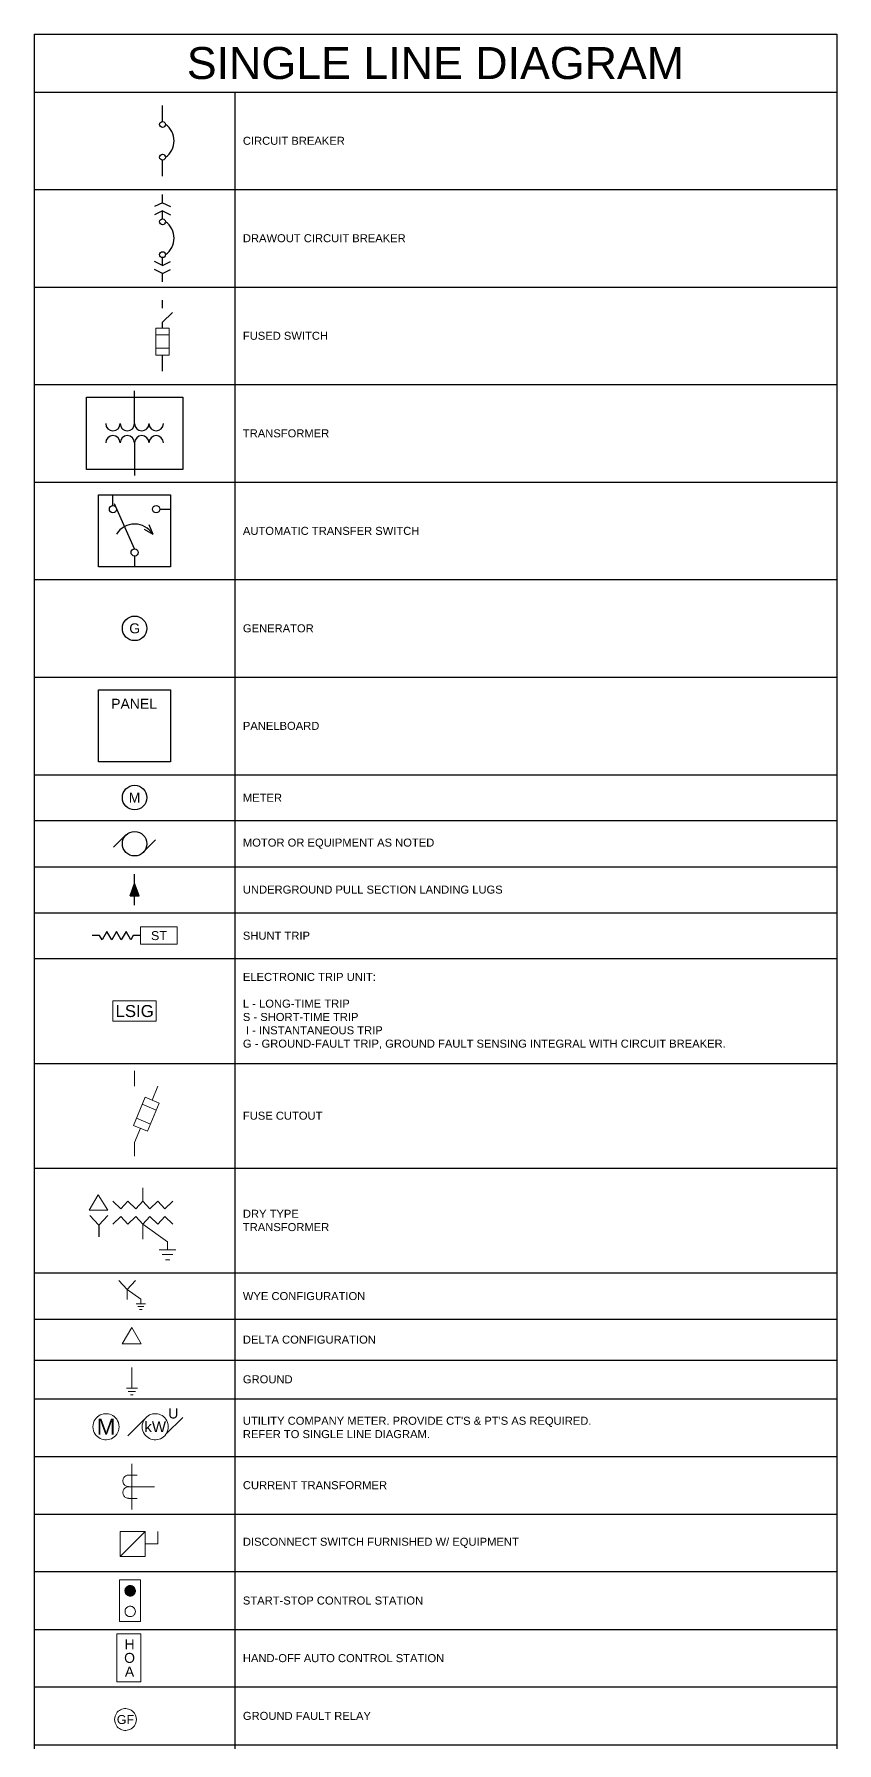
# Paper-space layout 'E-0.2' of a CAD drawing. Header units: inches. Extents: x 0.5 to 40.8, y 0.5 to 29.5.
# Drawn here: x 17.08 to 23.35, y 13.4 to 26.74 of the extents above; entities that cross this region are included whole.
import ezdxf
from ezdxf.enums import TextEntityAlignment as Align

# ---------------------------------------------------------------- set-up
doc = ezdxf.new("R2010")
doc.units = ezdxf.units.IN
doc.header["$LTSCALE"] = 24
doc.header["$MEASUREMENT"] = 0
for name, color, linetype in [('E-TXT1', 2, 'Continuous'), ('GEC_BORDER', 2, 'Continuous'), ('M_TEXT', 2, 'Continuous')]:
    doc.layers.add(name, color=color, linetype=linetype)
doc.styles.add('A2', font='arial.ttf', dxfattribs={"height": 0.0625})
doc.styles.add('ARC-TEXT', font='arial.ttf', dxfattribs={"width": 0.86, "height": 4.5})
doc.styles.add('ArialMT', font='arial.ttf')

# ---------------------------------------------------------------- blocks, each defined once
blk = doc.blocks.new('*T235')
at = {"layer": 'GEC_BORDER', "color": 0, "linetype": 'ByBlock', "lineweight": -2, "transparency": 16777216}
for p, q in [((0, 0), (6.264, 0)), ((0, 0), (0, -13.811)), ((6.264, 0), (6.264, -13.811)), ((0, -0.453), (6.264, -0.453)), ((1.567, -0.453), (1.567, -13.811)), ((0, -1.214), (6.264, -1.214)), ((0, -1.975), (6.264, -1.975)), ((0, -2.737), (6.264, -2.737)), ((0, -3.499), (6.264, -3.499)), ((0, -4.26), (6.264, -4.26)), ((0, -5.022), (6.264, -5.022)), ((0, -5.784), (6.264, -5.784)), ((0, -6.143), (6.264, -6.143)), ((0, -6.503), (6.264, -6.503)), ((0, -6.862), (6.264, -6.862)), ((0, -7.221), (6.264, -7.221)), ((0, -8.039), (6.264, -8.039)), ((0, -8.857), (6.264, -8.857)), ((0, -9.675), (6.264, -9.675)), ((0, -10.038), (6.264, -10.038)), ((0, -10.356), (6.264, -10.356)), ((0, -10.658), (6.264, -10.658)), ((0, -11.109), (6.264, -11.109)), ((0, -11.559), (6.264, -11.559)), ((0, -12.009), (6.264, -12.009)), ((0, -12.46), (6.264, -12.46)), ((0, -12.91), (6.264, -12.91)), ((0, -13.361), (6.264, -13.361)), ((0, -13.811), (6.264, -13.811))]:
    blk.add_line(p, q, dxfattribs=at)
at = {"layer": 'GEC_BORDER', "color": 2, "transparency": 16777216, "style": 'A2'}
for s, insert, char_height, width, attachment_point in [('SINGLE LINE DIAGRAM', (3.132, -0.227), 0.25, 6.14427, 5), ('CIRCUIT BREAKER', (1.629, -0.833), 0.0625, 4.57235, 4), ('DRAWOUT CIRCUIT BREAKER', (1.629, -1.594), 0.0625, 4.57235, 4), ('\\A1;FUSED SWITCH', (1.629, -2.356), 0.0625, 4.57235, 4), ('\\A1;TRANSFORMER', (1.629, -3.118), 0.0625, 4.57235, 4), ('\\A1;AUTOMATIC TRANSFER SWITCH', (1.629, -3.88), 0.0625, 4.57235, 4), ('\\A1;GENERATOR', (1.629, -4.641), 0.0625, 4.57235, 4), ('\\A1;PANELBOARD', (1.629, -5.403), 0.0625, 4.57235, 4), ('METER', (1.629, -5.964), 0.0625, 4.57235, 4), ('MOTOR OR EQUIPMENT AS NOTED', (1.629, -6.323), 0.0625, 4.57235, 4), ('UNDERGROUND PULL SECTION LANDING LUGS', (1.629, -6.682), 0.0625, 4.57235, 4), ('SHUNT TRIP', (1.629, -7.042), 0.0625, 4.57235, 4), ('ELECTRONIC TRIP UNIT:\\P\\PL - LONG-TIME TRIP\\PS - SHORT-TIME TRIP\\P I - INSTANTANEOUS TRIP\\PG - GROUND-FAULT TRIP, GROUND FAULT SENSING INTEGRAL WITH CIRCUIT BREAKER.', (1.629, -7.63), 0.0625, 4.57235, 4), ('{\\C256;FUSE CUTOUT}', (1.629, -8.448), 0.0625, 4.57235, 4), ('{\\C256;DRY TYPE\\PTRANSFORMER}', (1.629, -9.266), 0.0625, 4.57235, 4), ('{\\C256;WYE CONFIGURATION}', (1.629, -9.857), 0.0625, 4.57235, 4), ('{\\C256;DELTA CONFIGURATION}', (1.629, -10.197), 0.0625, 4.57235, 4), ('{\\C256;GROUND}', (1.629, -10.507), 0.0625, 4.57235, 4), ("{\\C256;UTILITY COMPANY METER. PROVIDE CT'S & PT'S AS REQUIRED.\\PREFER TO SINGLE LINE DIAGRAM.}", (1.629, -10.883), 0.0625, 4.57235, 4), ('{\\C256;CURRENT TRANSFORMER}', (1.629, -11.334), 0.0625, 4.57235, 4), ('{\\C256;DISCONNECT SWITCH FURNISHED W/ EQUIPMENT}', (1.629, -11.784), 0.0625, 4.57235, 4), ('{\\C256;START-STOP CONTROL STATION}', (1.629, -12.235), 0.0625, 4.57235, 4), ('{\\C256;HAND-OFF AUTO CONTROL STATION}', (1.629, -12.685), 0.0625, 4.57235, 4), ('{\\C256;GROUND FAULT RELAY}', (1.629, -13.136), 0.0625, 4.57235, 4), ('{\\C256;GROUND FAULT PROTECTION}', (1.629, -13.586), 0.0625, 4.57235, 4)]:
    blk.add_mtext(s, dxfattribs=dict(at, insert=insert, char_height=char_height, width=width, attachment_point=attachment_point))
blk = doc.blocks.new('SHUNT_TRIP')
at = {"layer": 'E-TXT1', "linetype": 'Continuous', "lineweight": 0}
blk.add_lwpolyline([(-6.88, -3.26), (6.88, -3.26), (6.88, 3.26), (-6.88, 3.26)], close=True, dxfattribs=at)
at = {"layer": 'E-TXT1', "linetype": 'Continuous', "lineweight": 0, "style": 'ArialMT'}
blk.add_text('ST', height=3.341, dxfattribs=at).set_placement((0, 0), align=Align.MIDDLE_CENTER)
blk = doc.blocks.new('FUSE CUTOUT')
at = {"linetype": 'Continuous', "lineweight": 0}
for p, q in [((0, 0.548), (0, 0.667)), ((0.136, 0.438), (0.182, 0.548)), ((0.082, 0.461), (-0.009, 0.24)), ((0.059, 0.406), (0.169, 0.36)), ((0.192, 0.415), (0.082, 0.461)), ((0.101, 0.195), (0.192, 0.415)), ((0.014, 0.296), (0.124, 0.25)), ((-0.009, 0.24), (0.101, 0.195)), ((0.045, 0.218), (0, 0.108)), ((0, 0.108), (0, 0))]:
    blk.add_line(p, q, dxfattribs=at)
blk = doc.blocks.new('DRY_TYPE_TRANSFORMER')
at = {"layer": 'E-TXT1', "linetype": 'Continuous', "lineweight": 0}
for p, q in [((-16.72, 16.55), (-20.04, 10.77)), ((0.04, 14.17), (0.04, 19.17)), ((0, 5.6), (0, 0)), ((12.38, -4.08), (6.15, -4.08)), ((11.29, -5.85), (7.24, -5.85)), ((10.06, -7.82), (8.47, -7.82))]:
    blk.add_line(p, q, dxfattribs=at)
at = {"layer": 'E-TXT1'}
blk.add_line((-16.52, 5.25), (-16.52, 0.79), dxfattribs=at)
at = {"layer": 'E-TXT1', "linetype": 'Continuous', "lineweight": 0}
for points in [[(-16.72, 16.55), (-13.12, 10.77), (-20.04, 10.77)], [(-19.88, 8.77), (-16.52, 5.25), (-13.16, 8.77)], [(0, 5.6), (9.28, -0.99), (9.28, -4.08)]]:
    blk.add_lwpolyline(points, dxfattribs=at)
at = {"layer": 'E-TXT1'}
for points in [[(11.2, 14.17), (8.22, 11.37), (5.6, 14.17), (2.62, 11.37), (0, 14.17), (-2.62, 11.37), (-5.6, 14.17), (-8.22, 11.37), (-11.2, 14.17)], [(11.2, 5.6), (8.22, 8.4), (5.6, 5.6), (2.62, 8.4), (0, 5.6), (-2.62, 8.4), (-5.6, 5.6), (-8.22, 8.4), (-11.2, 5.6)]]:
    blk.add_lwpolyline(points, dxfattribs=at)
blk = doc.blocks.new('WYE_CONFIGURATION')
at = {"layer": 'E-TXT1', "linetype": 'Continuous', "lineweight": 0}
for p, q in [((6.8, -1.6), (3.4, -1.6)), ((6.2, -2.6), (4, -2.6)), ((5.55, -3.7), (4.65, -3.7))]:
    blk.add_line(p, q, dxfattribs=at)
for points in [[(-3.15, 7.1), (0, 3.75), (3.15, 7.1)], [(5.1, -1.6), (5.1, 0.1), (0, 3.75), (0, 0)]]:
    blk.add_lwpolyline(points, dxfattribs=at)
blk = doc.blocks.new('DELTA_CONFIGURATION')
at = {"layer": 'E-TXT1', "linetype": 'Continuous', "lineweight": 0}
blk.add_lwpolyline([(3.56, -2.05), (-3.52, -2.05), (0, 4.11)], close=True, dxfattribs=at)
blk = doc.blocks.new('GROUND')
at = {"layer": 'E-TXT1', "linetype": 'Continuous', "lineweight": 0}
for p, q in [((0, 0), (0, 7.8)), ((-2.04, 0), (2.1, 0)), ((-1.32, -1.14), (1.38, -1.14)), ((-0.48, -2.46), (0.54, -2.46))]:
    blk.add_line(p, q, dxfattribs=at)
blk = doc.blocks.new('UTILITY_COMPANY_METER_1')
at = {"layer": 'E-TXT1', "linetype": 'Continuous', "lineweight": 0}
for points in [[(-4.76, 0.77), (-4.81, 0), (-4.76, -0.77)], [(4.74, 1.54), (4.44, 2.23), (4.08, 2.83), (3.65, 3.36), (3.18, 3.81), (2.66, 4.18), (2.1, 4.48), (1.52, 4.69), (0.92, 4.83), (0.31, 4.89), (-0.31, 4.88), (-0.91, 4.79), (-1.51, 4.63), (-2.08, 4.4), (-2.62, 4.09), (-3.12, 3.72), (-3.58, 3.27), (-3.98, 2.75), (-4.31, 2.16), (-4.58, 1.5), (-4.76, 0.77)], [(4.98, 0), (4.93, 0.77), (4.74, 1.54)], [(-4.76, -0.77), (-4.58, -1.5), (-4.31, -2.16), (-3.98, -2.75), (-3.58, -3.27), (-3.12, -3.72), (-2.62, -4.09), (-2.08, -4.4), (-1.51, -4.63), (-0.91, -4.79), (-0.31, -4.88), (0.31, -4.89), (0.92, -4.83), (1.52, -4.69), (2.1, -4.48), (2.66, -4.18), (3.18, -3.81), (3.65, -3.36), (4.08, -2.83), (4.44, -2.23), (4.74, -1.54)], [(4.74, -1.54), (4.93, -0.77), (4.98, 0)]]:
    blk.add_lwpolyline(points, dxfattribs=at)
at = {"layer": 'E-TXT1', "linetype": 'Continuous', "lineweight": 0, "style": 'ArialMT'}
blk.add_text('M', height=6.01, dxfattribs=at).set_placement((-3.37, -3.02))
blk = doc.blocks.new('UTILITY_COMPANY_METER_2')
at = {"layer": 'E-TXT1', "linetype": 'Continuous', "lineweight": 0}
for p, q in [((-10.23, -3.46), (-3.95, 2.83)), ((4.12, -2.78), (10.41, 3.5))]:
    blk.add_line(p, q, dxfattribs=at)
for points in [[(-4.76, 0.77), (-4.81, 0), (-4.76, -0.77)], [(4.74, 1.54), (4.44, 2.23), (4.08, 2.83), (3.65, 3.36), (3.18, 3.81), (2.66, 4.18), (2.1, 4.48), (1.52, 4.69), (0.92, 4.83), (0.31, 4.89), (-0.31, 4.88), (-0.91, 4.79), (-1.51, 4.63), (-2.08, 4.4), (-2.62, 4.09), (-3.12, 3.72), (-3.58, 3.27), (-3.98, 2.75), (-4.31, 2.16), (-4.58, 1.5), (-4.76, 0.77)], [(4.98, 0), (4.93, 0.77), (4.74, 1.54)], [(-4.76, -0.77), (-4.58, -1.5), (-4.31, -2.16), (-3.98, -2.75), (-3.58, -3.27), (-3.12, -3.72), (-2.62, -4.09), (-2.08, -4.4), (-1.51, -4.63), (-0.91, -4.79), (-0.31, -4.88), (0.31, -4.89), (0.92, -4.83), (1.52, -4.69), (2.1, -4.48), (2.66, -4.18), (3.18, -3.81), (3.65, -3.36), (4.08, -2.83), (4.44, -2.23), (4.74, -1.54)], [(4.74, -1.54), (4.93, -0.77), (4.98, 0)]]:
    blk.add_lwpolyline(points, dxfattribs=at)
at = {"layer": 'E-TXT1', "linetype": 'Continuous', "lineweight": 0, "style": 'ArialMT'}
for s, height, p in [('U', 3.74, (4.97, 3.1)), ('kW', 4.009, (-3.95, -2.02))]:
    blk.add_text(s, height=height, dxfattribs=at).set_placement(p)
blk = doc.blocks.new('CURRENT_LIMITER')
at = {"layer": 'E-TXT1', "linetype": 'Continuous', "lineweight": 0}
for p, q in [((0, 7.52), (0, -7.48)), ((-1, 3.8), (-1.44, 3.76)), ((-1.44, 0.08), (-1, 0.04)), ((-1, 0), (-1.44, -0.04)), ((1.8, 3.8), (-1, 3.8)), ((7.48, 0), (-1, 0)), ((-1.44, -3.72), (-1, -3.76)), ((1.8, -3.8), (-1, -3.8))]:
    blk.add_line(p, q, dxfattribs=at)
for points in [[(-1.44, 3.76), (-1.72, 3.66), (-1.96, 3.54), (-2.18, 3.39), (-2.37, 3.22), (-2.53, 3.03), (-2.66, 2.83), (-2.76, 2.61), (-2.83, 2.39), (-2.88, 2.15), (-2.89, 1.92), (-2.88, 1.69), (-2.83, 1.45), (-2.76, 1.23), (-2.66, 1.01), (-2.53, 0.81), (-2.37, 0.62), (-2.18, 0.45), (-1.96, 0.3), (-1.72, 0.18), (-1.44, 0.08)], [(-1.44, -0.04), (-1.72, -0.14), (-1.96, -0.26), (-2.18, -0.41), (-2.37, -0.58), (-2.53, -0.77), (-2.66, -0.97), (-2.76, -1.19), (-2.83, -1.41), (-2.88, -1.65), (-2.89, -1.88), (-2.88, -2.11), (-2.83, -2.35), (-2.76, -2.57), (-2.66, -2.79), (-2.53, -2.99), (-2.37, -3.18), (-2.18, -3.35), (-1.96, -3.5), (-1.72, -3.62), (-1.44, -3.72)]]:
    blk.add_lwpolyline(points, dxfattribs=at)
blk = doc.blocks.new('DISCONNECT_SWITCH_FURNISHED')
at = {"layer": 'E-TXT1', "linetype": 'Continuous', "lineweight": 0}
blk.add_line((-4.68, -4.68), (4.68, 4.68), dxfattribs=at)
for points in [[(-4.68, -4.68), (4.68, -4.68), (4.68, 4.68), (-4.68, 4.68)], [(4.68, 4.68), (4.68, -4.68), (-4.68, -4.68)]]:
    blk.add_lwpolyline(points, close=True, dxfattribs=at)
blk.add_lwpolyline([(4.68, 0), (9.36, 0), (9.36, 4.68)], dxfattribs=at)
blk = doc.blocks.new('START-STOP_CONTROL_STATION')
at = {"layer": 'E-TXT1', "linetype": 'Continuous', "lineweight": 0}
for p, q in [((-1.94, 3.86), (-0.1, 5.7)), ((-1.94, 3.7), (0.1, 5.7)), ((-1.94, 3.54), (0.26, 5.7)), ((-1.9, 3.38), (0.42, 5.7)), ((-1.9, 4.06), (-0.3, 5.66)), ((-1.86, 3.22), (0.54, 5.66)), ((-1.86, 4.3), (-0.54, 5.62)), ((-1.86, 4.14), (-1.86, 3.26)), ((-1.82, 3.1), (0.7, 5.62)), ((-1.78, 2.94), (0.82, 5.58)), ((-1.74, 4.62), (-0.86, 5.5)), ((-1.74, 2.82), (0.94, 5.5)), ((-1.66, 2.7), (1.06, 5.46)), ((-1.62, 2.62), (1.18, 5.38)), ((-1.54, 2.5), (1.26, 5.3)), ((-1.46, 2.42), (1.38, 5.22)), ((-1.38, 2.3), (1.46, 5.14)), ((-1.26, 2.22), (1.54, 5.06)), ((-1.18, 2.14), (1.62, 4.94)), ((-1.1, 2.06), (1.7, 4.86)), ((-0.98, 2.02), (1.78, 4.74)), ((-0.86, 1.94), (1.82, 4.62)), ((-0.74, 1.86), (1.9, 4.5)), ((-0.62, 1.82), (1.94, 4.38)), ((-0.5, 1.78), (1.98, 4.26)), ((-0.34, 1.74), (2.02, 4.1)), ((-0.18, 1.74), (2.06, 3.98)), ((-0.02, 1.7), (2.06, 3.78)), ((0.14, 1.7), (2.06, 3.62)), ((0.34, 1.74), (2.06, 3.42)), ((0.58, 1.78), (1.98, 3.22)), ((0.82, 1.86), (1.9, 2.94)), ((1.22, 2.1), (1.7, 2.54)), ((2.02, 3.7), (1.82, 4.54)), ((1.82, 2.86), (2.02, 3.7)), ((-1.86, -3.58), (-1.86, -4.46)), ((2.02, -4.02), (1.82, -3.18)), ((1.82, -4.86), (2.02, -4.02))]:
    blk.add_line(p, q, dxfattribs=at)
blk.add_lwpolyline([(-3.9, -7.82), (3.9, -7.82), (3.9, 7.82), (-3.9, 7.82)], close=True, dxfattribs=at)
for points in [[(1.82, 4.54), (1.69, 4.78), (1.53, 4.98), (1.36, 5.16), (1.17, 5.31), (0.97, 5.44), (0.76, 5.53), (0.54, 5.6), (0.32, 5.65), (0.09, 5.66), (-0.13, 5.65), (-0.36, 5.62), (-0.58, 5.55), (-0.79, 5.46), (-1, 5.35), (-1.19, 5.21), (-1.36, 5.05), (-1.52, 4.86), (-1.66, 4.64), (-1.77, 4.4), (-1.86, 4.14)], [(-1.86, 3.26), (-1.77, 3), (-1.66, 2.76), (-1.52, 2.54), (-1.36, 2.35), (-1.19, 2.19), (-1, 2.05), (-0.79, 1.94), (-0.58, 1.85), (-0.36, 1.78), (-0.13, 1.75), (0.09, 1.74), (0.32, 1.75), (0.54, 1.8), (0.76, 1.87), (0.97, 1.96), (1.17, 2.09), (1.36, 2.24), (1.53, 2.42), (1.69, 2.62), (1.82, 2.86)], [(1.82, -3.18), (1.69, -2.94), (1.53, -2.74), (1.36, -2.56), (1.17, -2.41), (0.97, -2.28), (0.76, -2.19), (0.54, -2.12), (0.32, -2.07), (0.09, -2.06), (-0.13, -2.07), (-0.36, -2.1), (-0.58, -2.17), (-0.79, -2.26), (-1, -2.37), (-1.19, -2.51), (-1.36, -2.67), (-1.52, -2.86), (-1.66, -3.08), (-1.77, -3.32), (-1.86, -3.58)], [(-1.86, -4.46), (-1.77, -4.72), (-1.66, -4.96), (-1.52, -5.18), (-1.36, -5.37), (-1.19, -5.53), (-1, -5.67), (-0.79, -5.78), (-0.58, -5.87), (-0.36, -5.94), (-0.13, -5.97), (0.09, -5.98), (0.32, -5.97), (0.54, -5.92), (0.76, -5.85), (0.97, -5.76), (1.17, -5.63), (1.36, -5.48), (1.53, -5.3), (1.69, -5.1), (1.82, -4.86)]]:
    blk.add_lwpolyline(points, dxfattribs=at)
blk = doc.blocks.new('HAND-OFF-AUTO_CONTROL_STATION')
at = {"layer": 'E-TXT1', "linetype": 'Continuous', "lineweight": 0}
blk.add_lwpolyline([(-4.5, -9.02), (4.5, -9.02), (4.5, 9.02), (-4.5, 9.02)], close=True, dxfattribs=at)
at = {"layer": 'E-TXT1', "linetype": 'Continuous', "lineweight": 0, "style": 'ArialMT'}
for s, p in [('H', (-1.66, 3.22)), ('O', (-1.82, -1.9)), ('A', (-1.54, -7.06))]:
    blk.add_text(s, height=3.74, dxfattribs=at).set_placement(p)
blk = doc.blocks.new('GROUND_FAULT_RELAY')
at = {"layer": 'E-TXT1', "linetype": 'Continuous', "lineweight": 0}
for points in [[(-3.97, 0.64), (-4.01, 0), (-3.97, -0.64)], [(3.95, 1.28), (3.7, 1.85), (3.4, 2.36), (3.04, 2.8), (2.65, 3.18), (2.21, 3.49), (1.75, 3.73), (1.27, 3.91), (0.76, 4.03), (0.26, 4.08), (-0.26, 4.07), (-0.76, 4), (-1.26, 3.86), (-1.73, 3.67), (-2.18, 3.41), (-2.6, 3.1), (-2.98, 2.72), (-3.31, 2.29), (-3.59, 1.8), (-3.81, 1.25), (-3.97, 0.64)], [(4.15, 0), (4.11, 0.64), (3.95, 1.28)], [(3.95, -1.28), (4.11, -0.64), (4.15, 0)], [(-3.97, -0.64), (-3.81, -1.25), (-3.59, -1.8), (-3.31, -2.29), (-2.98, -2.72), (-2.6, -3.1), (-2.18, -3.41), (-1.73, -3.67), (-1.26, -3.86), (-0.76, -4), (-0.26, -4.07), (0.26, -4.08), (0.76, -4.03), (1.27, -3.91), (1.75, -3.73), (2.21, -3.49), (2.65, -3.18), (3.04, -2.8), (3.4, -2.36), (3.7, -1.85), (3.95, -1.28)]]:
    blk.add_lwpolyline(points, dxfattribs=at)
at = {"layer": 'E-TXT1', "linetype": 'Continuous', "lineweight": 0, "style": 'ArialMT'}
for s, p in [('G', (-3.17, -1.68)), ('F', (0.47, -1.68))]:
    blk.add_text(s, height=3.34, dxfattribs=at).set_placement(p)

psp = doc.layouts.new('E-0.2')

# ---------------------------------------------------------------- hatches: boundary and pattern name
at = {"layer": 'GEC_BORDER'}
h = psp.add_hatch(color=256, dxfattribs=at)
h.dxf.hatch_style = 1
h.paths.add_polyline_path([(17.867, 20.11), (17.832, 20.014), (17.902, 20.014)])

# ---------------------------------------------------------------- linework, layer by layer
for p, q in [((18.085, 26.062), (18.085, 26.188)), ((18.085, 25.634), (18.085, 25.76)), ((18.085, 25.428), (18.085, 25.491)), ((18.085, 25.302), (18.085, 25.365)), ((18.085, 24.936), (18.085, 24.999)), ((18.085, 24.811), (18.085, 24.874)), ((18.085, 24.603), (18.085, 24.666)), ((18.085, 24.112), (18.085, 24.238)), ((17.867, 20.11), (17.867, 20.182)), ((17.867, 19.942), (17.867, 20.014))]:
    psp.add_line(p, q, dxfattribs=at)
for points in [[(18.085, 25.428), (18.022, 25.397)], [(18.085, 25.365), (18.022, 25.334)], [(18.085, 25.428), (18.148, 25.397)], [(18.085, 25.365), (18.148, 25.334)], [(18.085, 24.936), (18.022, 24.968)], [(18.085, 24.936), (18.148, 24.968)], [(18.085, 24.874), (18.022, 24.905)], [(18.085, 24.874), (18.148, 24.905)], [(18.162, 24.571), (18.085, 24.494)], [(18.085, 24.448), (18.085, 24.494)], [(17.867, 23.702), (17.867, 23.958)], [(17.867, 23.552), (17.867, 23.296)], [(17.698, 23.062), (17.698, 23.146)], [(17.867, 22.724), (17.71, 23.075)], [(18.064, 23.034), (18.148, 23.034)], [(17.942, 22.877), (18.008, 22.84)], [(17.979, 22.914), (18.008, 22.84)], [(17.867, 22.668), (17.867, 22.584)], [(17.799, 20.489), (17.703, 20.393)], [(18.03, 20.45), (17.934, 20.354)], [(17.832, 20.014), (17.867, 20.11)], [(17.902, 20.014), (17.867, 20.11)], [(17.832, 20.014), (17.902, 20.014)]]:
    psp.add_lwpolyline(points, dxfattribs=at)
for points in [[(17.492, 23.908), (18.242, 23.908), (18.242, 23.345), (17.492, 23.345)], [(17.585, 23.146), (18.148, 23.146), (18.148, 22.584), (17.585, 22.584)], [(17.585, 21.623), (18.148, 21.623), (18.148, 21.06), (17.585, 21.06)]]:
    psp.add_lwpolyline(points, close=True, dxfattribs=at)
for centre, radius in [((17.698, 23.034), 0.0281), ((18.035, 23.034), 0.0286), ((17.867, 22.696), 0.0281), ((17.867, 22.103), 0.0959), ((17.867, 20.781), 0.0959), ((17.867, 20.421), 0.0959)]:
    psp.add_circle(centre, radius, dxfattribs=at)
for centre, radius, start, end in [((17.698, 23.702), 0.0563, 180, 360), ((17.81, 23.702), 0.0563, 180, 360), ((17.923, 23.702), 0.0563, 180, 360), ((18.035, 23.702), 0.0563, 180, 360), ((17.698, 23.552), 0.0563, 0, 180), ((17.81, 23.552), 0.0563, 0, 180), ((17.923, 23.552), 0.0563, 0, 180), ((18.035, 23.552), 0.0563, 0, 180), ((17.867, 22.752), 0.166, 31.8558, 148.1442)]:
    psp.add_arc(centre, radius, start, end, dxfattribs=at)
at = {"layer": 'M_TEXT', "linetype": 'Continuous', "lineweight": 0}
for p, q in [((18.137, 24.448), (18.032, 24.448)), ((18.032, 24.448), (18.032, 24.238)), ((18.137, 24.238), (18.137, 24.448)), ((18.032, 24.396), (18.137, 24.396)), ((18.032, 24.291), (18.137, 24.291)), ((18.032, 24.238), (18.137, 24.238))]:
    psp.add_line(p, q, dxfattribs=at)
at = {"layer": 'M_TEXT'}
psp.add_lwpolyline([(17.914, 19.703), (17.856, 19.703), (17.837, 19.671), (17.8, 19.735), (17.763, 19.671), (17.725, 19.735), (17.688, 19.671), (17.65, 19.735), (17.613, 19.671), (17.594, 19.703), (17.536, 19.703)], dxfattribs=at)
at = {"layer": 'M_TEXT', "linetype": 'Continuous', "lineweight": 0}
psp.add_lwpolyline([(17.697, 19.034), (18.036, 19.034), (18.036, 19.194), (17.697, 19.194)], close=True, dxfattribs=at)
at = {"layer": 'M_TEXT'}
for centre in [(18.085, 26.039), (18.085, 25.783), (18.085, 25.279), (18.085, 25.022)]:
    psp.add_circle(centre, 0.023, dxfattribs=at)
for centre in [(18.019, 25.911), (18.019, 25.151)]:
    psp.add_arc(centre, 0.156, 304.692, 55.308, dxfattribs=at)

# ---------------------------------------------------------------- block references
psp.add_blockref('*T235', (17.083, 26.744))
for name, p, xscale, yscale, zscale in [('SHUNT_TRIP', (18.057, 19.703), 0.02083333333333333, 0.02083333333333333, 0.02083333333333333), ('DRY_TYPE_TRANSFORMER', (17.931, 17.333), 0.02083333333333333, 0.02083333333333333, 0.02083333333333333), ('WYE_CONFIGURATION', (17.809, 16.861), 0.02083333333333333, 0.02083333333333333, 0.02083333333333333), ('DELTA_CONFIGURATION', (17.844, 16.556), 0.02083333333333333, 0.02083333333333333, 0.02083333333333333), ('GROUND', (17.845, 16.167), 0.02083333333333333, 0.02083333333333333, 0.02083333333333333), ('UTILITY_COMPANY_METER_1', (17.642, 15.867), 0.02083333333333333, 0.02083333333333333, 0.02083333333333333), ('UTILITY_COMPANY_METER_2', (18.026, 15.867), 0.02083333333333333, 0.02083333333333333, 0.02083333333333333), ('CURRENT_LIMITER', (17.844, 15.398), 0.02391215786595269, 0.02391215786595269, 0.02391215786595269), ('DISCONNECT_SWITCH_FURNISHED', (17.852, 14.951), 0.02083333333333333, 0.02083333333333333, 0.02083333333333333), ('START-STOP_CONTROL_STATION', (17.831, 14.508), 0.02083333333333333, 0.02083333333333333, 0.02083333333333333), ('HAND-OFF-AUTO_CONTROL_STATION', (17.823, 14.062), 0.02083333333333333, 0.02083333333333333, 0.02083333333333333), ('GROUND_FAULT_RELAY', (17.794, 13.58), 0.02083333333333333, 0.02083333333333333, 0.02083333333333333)]:
    psp.add_blockref(name, p, dxfattribs=dict(at, xscale=xscale, yscale=yscale, zscale=zscale))
psp.add_blockref('FUSE CUTOUT', (17.867, 17.98), dxfattribs=at)

# ---------------------------------------------------------------- texts
at = {"layer": 'M_TEXT', "style": 'ARC-TEXT', "width": 1.00018}
for s, p in [('G', (17.825, 22.064)), ('PANEL', (17.684, 21.475)), ('M', (17.821, 20.742))]:
    psp.add_text(s, height=0.0781, dxfattribs=at).set_placement(p)
at = {"layer": 'M_TEXT', "linetype": 'Continuous', "lineweight": 0, "style": 'ARC-TEXT', "width": 1.00018}
psp.add_text('LSIG', height=0.0938, dxfattribs=at).set_placement((17.867, 19.114), align=Align.MIDDLE_CENTER)

doc.saveas('drawing.dxf')
